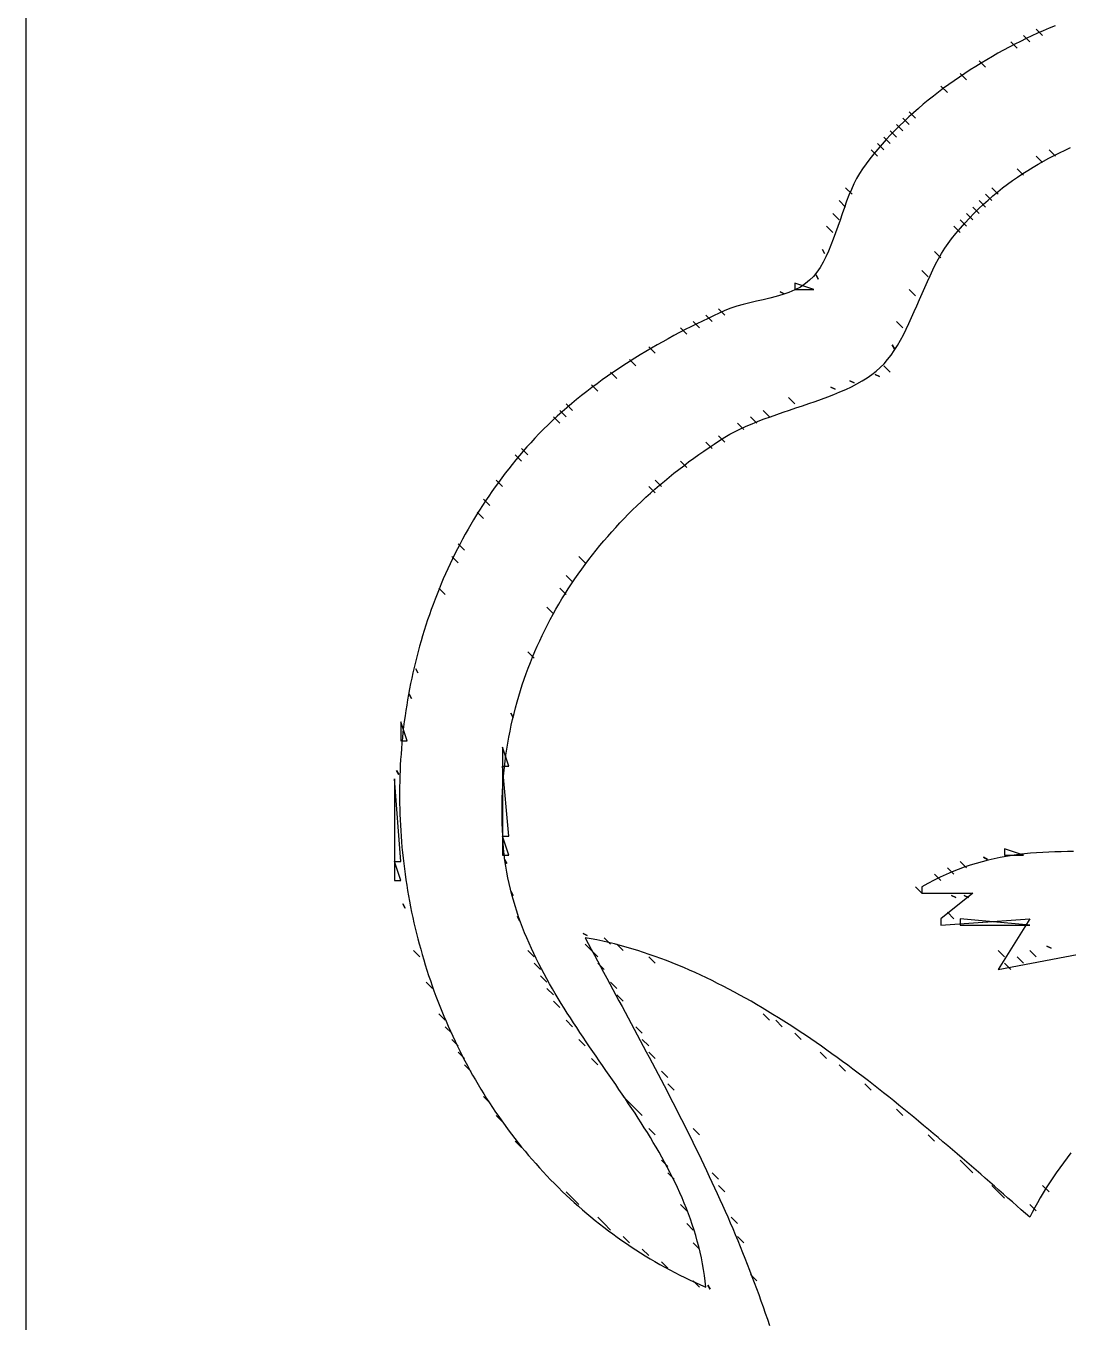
# Model space of a CAD drawing. Extents: x 0 to 589, y 0 to 633.
# Drawn here: x 0 to 164, y 295.5 to 499.5 of the extents above; entities that cross this region are included whole.
import ezdxf

# ---------------------------------------------------------------- set-up
doc = ezdxf.new("R2010")
doc.units = 0
for name, color, linetype in [('C250', 250, 'CONTINUOUS'), ('C251', 251, 'CONTINUOUS'), ('C252', 252, 'CONTINUOUS'), ('C253', 253, 'CONTINUOUS'), ('C254', 254, 'CONTINUOUS'), ('C37', 37, 'CONTINUOUS'), ('C7', 7, 'CONTINUOUS')]:
    doc.layers.add(name, color=color, linetype=linetype)

msp = doc.modelspace()

# ---------------------------------------------------------------- linework, layer by layer
at = {"layer": 'C250'}
for points in [[(136, 483), (137, 482), (136, 483)], [(152, 474), (153, 473), (152, 474)], [(128, 472), (129, 471), (128, 472)], [(146, 468), (147, 467), (146, 468)], [(125.333336, 464.333344), (125.666664, 463.666656), (125.333336, 464.333344)], [(124.333336, 460.333344), (124.666664, 459.666656), (124.333336, 460.333344)], [(139, 458), (140, 457), (139, 458)], [(92, 445), (93, 444), (92, 445)], [(83, 438), (84, 437), (83, 438)], [(99, 428), (100, 427), (99, 428)], [(71, 423), (72, 422), (71, 423)], [(82, 408), (83, 407), (82, 408)], [(61.333332, 398.333344), (61.666668, 397.666656), (61.333332, 398.333344)], [(164.8615, 369.5532), (163.8844, 369.5528), (162.911, 369.5417), (161.9409, 369.5189), (160.9741, 369.4833), (160.0102, 369.4339), (159.0491, 369.3698), (158.0904, 369.2898), (157.1341, 369.1931), (156.1797, 369.0786), (155.2272, 368.9452), (154.2762, 368.792), (153.3266, 368.618), (152.3781, 368.4221), (151.4305, 368.2033), (150.4836, 367.9607), (149.5371, 367.6933), (148.5908, 367.3999), (147.6444, 367.0796), (146.6978, 366.7315), (145.7508, 366.3544), (144.803, 365.9474), (143.8542, 365.5094), (142.9043, 365.0396), (141.9529, 364.5367), (141, 364), (141, 363), (149, 363), (144, 359), (144, 358), (158, 359), (153, 351), (174, 355)], [(75.333336, 368.333344), (75.666664, 367.666656), (75.333336, 368.333344)], [(150.666672, 368.666656), (151.333328, 368.333344), (150.666672, 368.666656)], [(76.333336, 363.333344), (76.666664, 362.666656), (76.333336, 363.333344)], [(147.666672, 362.666656), (148.333328, 362.333344), (147.666672, 362.666656)], [(77.333336, 359.333344), (77.666664, 358.666656), (77.333336, 359.333344)], [(164.4523, 322.1225), (163.8459, 321.3388), (163.2558, 320.5543), (162.6826, 319.7695), (162.1267, 318.9849), (161.5888, 318.2008), (161.0695, 317.4177), (160.5692, 316.636), (160.0886, 315.8562), (159.6282, 315.0786), (159.1886, 314.3038), (158.7703, 313.5321), (158.3739, 312.764), (158, 312), (157.3153, 312.5967), (156.6265, 313.1981), (155.9336, 313.8037), (155.2366, 314.4135), (154.5355, 315.0272), (153.8303, 315.6445), (153.1212, 316.2653), (152.4081, 316.8892), (151.691, 317.516), (150.97, 318.1456), (150.2452, 318.7776), (149.5164, 319.4119), (148.7839, 320.0482), (148.0476, 320.6862), (147.3075, 321.3258), (146.5636, 321.9667), (145.8161, 322.6087), (145.0649, 323.2515), (144.3101, 323.895), (143.5517, 324.5388), (142.7896, 325.1827), (142.0241, 325.8266), (141.255, 326.4701), (140.4825, 327.113), (139.7065, 327.7552), (138.927, 328.3964), (138.1442, 329.0362), (137.3581, 329.6746), (136.5686, 330.3113), (135.7758, 330.946), (134.9797, 331.5785), (134.1804, 332.2086), (133.3779, 332.836), (132.5722, 333.4605), (131.7634, 334.0819), (130.9515, 334.6999), (130.1365, 335.3143), (129.3184, 335.9249), (128.4974, 336.5314), (127.6733, 337.1337), (126.8463, 337.7314), (126.0163, 338.3243), (125.1835, 338.9123), (124.3478, 339.495), (123.5093, 340.0722), (122.6679, 340.6438), (121.8238, 341.2094), (120.977, 341.7688), (120.1274, 342.3219), (119.2752, 342.8683), (118.4203, 343.4079), (117.5628, 343.9403), (116.7027, 344.4655), (115.8401, 344.983), (114.9749, 345.4928), (114.1072, 345.9945), (113.2371, 346.4879), (112.3646, 346.9729), (111.4896, 347.4491), (110.6123, 347.9164), (109.7327, 348.3744), (108.8507, 348.823), (107.9665, 349.262), (107.08, 349.691), (106.1913, 350.1099), (105.3004, 350.5185), (104.4074, 350.9164), (103.5122, 351.3035), (102.615, 351.6795), (101.7156, 352.0443), (100.8143, 352.3974), (99.911, 352.7389), (99.0057, 353.0683), (98.0985, 353.3855), (97.1893, 353.6902), (96.2783, 353.9822), (95.3654, 354.2612), (94.4508, 354.5271), (93.5343, 354.7796), (92.6161, 355.0185), (91.6962, 355.2434), (90.7746, 355.4543), (89.8513, 355.6508), (88.9264, 355.8328), (88, 356), (88.4858, 355.0882), (88.9716, 354.1787), (89.4573, 353.2713), (89.9428, 352.3658), (90.428, 351.4622), (90.9129, 350.5604), (91.3974, 349.6603), (91.8815, 348.7617), (92.3649, 347.8647), (92.8478, 346.969), (93.33, 346.0747), (93.8114, 345.1815), (94.292, 344.2894), (94.7717, 343.3982), (95.2504, 342.508), (95.7281, 341.6186), (96.2046, 340.7298), (96.6799, 339.8417), (97.154, 338.954), (97.6268, 338.0667), (98.0981, 337.1797), (98.5679, 336.2929), (99.0362, 335.4062), (99.5029, 334.5195), (99.9679, 333.6327), (100.4311, 332.7457), (100.8925, 331.8584), (101.3519, 330.9707), (101.8094, 330.0824), (102.2648, 329.1936), (102.7181, 328.3041), (103.1692, 327.4137), (103.618, 326.5225), (104.0645, 325.6303), (104.5086, 324.737), (104.9502, 323.8424), (105.3892, 322.9466), (105.8256, 322.0494), (106.2592, 321.1506), (106.6901, 320.2503), (107.1182, 319.3483), (107.5433, 318.4445), (107.9655, 317.5388), (108.3846, 316.6311), (108.8005, 315.7213), (109.2133, 314.8093), (109.6227, 313.8951), (110.0288, 312.9784), (110.4315, 312.0592), (110.8307, 311.1375), (111.2263, 310.213), (111.6183, 309.2858), (112.0066, 308.3557), (112.3911, 307.4226), (112.7717, 306.4864), (113.1485, 305.547), (113.5212, 304.6044), (113.8898, 303.6583), (114.2543, 302.7088), (114.6146, 301.7557), (114.9706, 300.7989), (115.3223, 299.8383), (115.6695, 298.8738), (116.0122, 297.9054), (116.3504, 296.9329), (116.6839, 295.9561), (117.0126, 294.9752)], [(89, 354), (90, 353), (89, 354)], [(158, 354), (159, 353), (158, 354)], [(83, 346), (84, 345), (83, 346)], [(96, 342), (97, 341), (96, 342)], [(125, 338), (126, 337), (125, 338)], [(105, 326), (106, 325), (105, 326)], [(148, 320), (149, 319), (148, 320)], [(85, 316), (86, 315), (85, 316)]]:
    msp.add_lwpolyline(points, dxfattribs=at)
at = {"layer": 'C251'}
for points in [[(161.9742, 499.5326), (161, 499.1273), (160.1044, 498.738), (159.2084, 498.3364), (158.3125, 497.9227), (157.4172, 497.4967), (156.523, 497.0587), (155.6305, 496.6087), (154.7402, 496.1467), (153.8526, 495.6727), (152.9682, 495.1869), (152.0876, 494.6892), (151.2113, 494.1799), (150.3397, 493.6588), (149.4735, 493.1261), (148.6131, 492.5818), (147.759, 492.026), (146.9119, 491.4587), (146.0721, 490.88), (145.2403, 490.29), (144.417, 489.6887), (143.6026, 489.0761), (142.7977, 488.4524), (142.0028, 487.8175), (141.2185, 487.1716), (140.4452, 486.5147), (139.6835, 485.8469), (138.934, 485.1681), (138.197, 484.4786), (137.4732, 483.7782), (136.7631, 483.0672), (136.0672, 482.3455), (135.386, 481.6132), (134.7201, 480.8703), (134.0699, 480.117), (133.436, 479.3532), (132.8189, 478.5791), (132.2191, 477.7946), (131.6373, 477), (131.1592, 476.2761), (130.7124, 475.4916), (130.2927, 474.6541), (129.896, 473.7708), (129.5182, 472.8492), (129.1552, 471.8967), (128.8028, 470.9207), (128.4571, 469.9286), (128.1139, 468.9278), (127.769, 467.9258), (127.4185, 466.9299), (127.0581, 465.9475), (126.6838, 464.9861), (126.2915, 464.053), (125.8771, 463.1558), (125.4365, 462.3017), (124.9656, 461.4982), (124.4602, 460.7526), (123.9164, 460.0725), (123.3299, 459.4652), (122.6967, 458.9382), (121.8786, 458.4032), (120.9983, 457.9448), (120.0655, 457.5516), (119.0899, 457.2121), (118.0814, 456.9149), (117.0498, 456.6485), (116.0047, 456.4015), (114.956, 456.1626), (113.9134, 455.9202), (112.8867, 455.6629), (111.8858, 455.3793), (110.9202, 455.058), (110, 454.6875), (109.1147, 454.2886), (108.2268, 453.8803), (107.3369, 453.4627), (106.4455, 453.0358), (105.553, 452.5996), (104.6599, 452.1542), (103.7667, 451.6995), (102.8741, 451.2356), (101.9823, 450.7625), (101.0921, 450.2803), (100.2037, 449.7889), (99.3179, 449.2885), (98.435, 448.7791), (97.5555, 448.2606), (96.68, 447.733), (95.809, 447.1966), (94.943, 446.6512), (94.0824, 446.0968), (93.2278, 445.5336), (92.3797, 444.9616), (91.5385, 444.3807), (90.7049, 443.791), (89.8792, 443.1926), (89.062, 442.5854), (88.2538, 441.9695), (87.455, 441.345), (86.6663, 440.7118), (85.8881, 440.0699), (85.1208, 439.4195), (84.3651, 438.7605), (83.6213, 438.093), (82.8901, 437.417), (82.1718, 436.7325), (81.4671, 436.0396), (80.7764, 435.3383), (80.1002, 434.6285), (79.439, 433.9105)], [(150, 494), (151, 493), (150, 494)], [(147, 492), (148, 491), (147, 492)], [(137, 484), (138, 483), (137, 484)], [(138, 485), (139, 484), (138, 485)], [(135, 482), (136, 481), (135, 482)], [(107, 301), (106.8956, 301.9379), (106.7718, 302.8667), (106.629, 303.7868), (106.4676, 304.6982), (106.2882, 305.6013), (106.0913, 306.4962), (105.8772, 307.3832), (105.6465, 308.2624), (105.3996, 309.1341), (105.137, 309.9985), (104.8592, 310.8559), (104.5666, 311.7064), (104.2598, 312.5503), (103.9391, 313.3877), (103.6051, 314.219), (103.2582, 315.0442), (102.8989, 315.8637), (102.5277, 316.6777), (102.1451, 317.4864), (101.7514, 318.2899), (101.3472, 319.0886), (100.933, 319.8826), (100.5092, 320.6721), (100.0764, 321.4574), (99.6348, 322.2387), (99.1852, 323.0162), (98.7278, 323.7902), (98.2632, 324.5608), (97.7919, 325.3282), (97.3143, 326.0928), (96.8309, 326.8546), (96.3421, 327.614), (95.8485, 328.3711), (95.3505, 329.1261), (94.8486, 329.8793), (94.3433, 330.631), (93.8349, 331.3812), (93.3241, 332.1303), (92.8112, 332.8784), (92.2968, 333.6258), (91.7812, 334.3727), (91.2651, 335.1193), (90.7488, 335.8658), (90.2328, 336.6125), (89.7176, 337.3595), (89.2036, 338.1071), (88.6914, 338.8555), (88.1814, 339.605), (87.6741, 340.3556), (87.1699, 341.1078), (86.6694, 341.8616), (86.1729, 342.6173), (85.681, 343.3751), (85.1941, 344.1352), (84.7127, 344.8979), (84.2373, 345.6634), (83.7683, 346.4318), (83.3063, 347.2035), (82.8516, 347.9786), (82.4048, 348.7573), (81.9664, 349.5399), (81.5367, 350.3266), (81.1163, 351.1176), (80.7056, 351.9131), (80.3052, 352.7133), (79.9154, 353.5185), (79.5368, 354.3288), (79.1699, 355.1446), (78.815, 355.966), (78.4727, 356.7932), (78.1434, 357.6264), (77.8276, 358.4659), (77.5259, 359.312), (77.2385, 360.1647), (76.9661, 361.0243), (76.7091, 361.8911), (76.468, 362.7652), (76.2432, 363.647), (76.0352, 364.5365), (75.8445, 365.434), (75.6715, 366.3398), (75.5168, 367.2541), (75.3807, 368.177), (75.2638, 369.1088), (75.1666, 370.0497), (75.0895, 371), (75.0261, 372.0097), (74.9779, 373.0154), (74.9447, 374.0169), (74.9264, 375.0143), (74.923, 376.0075), (74.9343, 376.9963), (74.9602, 377.9809), (75.0007, 378.961), (75.0556, 379.9368), (75.1249, 380.908), (75.2084, 381.8748), (75.3061, 382.8369), (75.4179, 383.7944), (75.5437, 384.7473), (75.6833, 385.6954), (75.8367, 386.6387), (76.0038, 387.5772), (76.1845, 388.5109), (76.3788, 389.4395), (76.5864, 390.3633), (76.8073, 391.2819), (77.0415, 392.1955), (77.2887, 393.104), (77.5491, 394.0073), (77.8223, 394.9053), (78.1084, 395.7981), (78.4072, 396.6856), (78.7187, 397.5676), (79.0427, 398.4442), (79.3792, 399.3154), (79.7281, 400.181), (80.0892, 401.041), (80.4625, 401.8954), (80.8479, 402.7441), (81.2453, 403.5871), (81.6546, 404.4243), (82.0757, 405.2556), (82.5084, 406.0811), (82.9528, 406.9006), (83.4087, 407.7142), (83.876, 408.5217), (84.3547, 409.3231), (84.8446, 410.1184), (85.3456, 410.9075), (85.8576, 411.6903), (86.3806, 412.4669), (86.9145, 413.2371), (87.4591, 414.001), (88.0144, 414.7584), (88.5802, 415.5093), (89.1565, 416.2537), (89.7432, 416.9915), (90.3402, 417.7227), (90.9474, 418.4471), (91.5646, 419.1649), (92.1919, 419.8758), (92.8291, 420.5799), (93.4761, 421.2771), (94.1327, 421.9674), (94.7991, 422.6506), (95.4749, 423.3269), (96.1602, 423.996), (96.8548, 424.658), (97.5586, 425.3128), (98.2716, 425.9604), (98.9937, 426.6007), (99.7247, 427.2336), (100.4646, 427.8592), (101.2132, 428.4773), (101.9705, 429.0879), (102.7364, 429.6909), (103.5108, 430.2864), (104.2936, 430.8742), (105.0846, 431.4544), (105.8839, 432.0267), (106.6913, 432.5913), (107.5067, 433.1481), (108.33, 433.6969), (109.1611, 434.2378), (110, 434.7708), (110.7816, 435.2367), (111.6023, 435.6808), (112.4585, 436.1052), (113.3467, 436.5118), (114.2633, 436.9027), (115.2048, 437.2801), (116.1676, 437.646), (117.1482, 438.0024), (118.1429, 438.3514), (119.1484, 438.6951), (120.161, 439.0355), (121.1772, 439.3748), (122.1934, 439.7149), (123.2061, 440.058), (124.2117, 440.4062), (125.2067, 440.7614), (126.1876, 441.1257), (127.1507, 441.5013), (128.0926, 441.8902), (129.0097, 442.2944), (129.8984, 442.7161), (130.7552, 443.1572), (131.5766, 443.6199), (132.359, 444.1062), (133.0988, 444.6182), (133.7926, 445.158), (134.4367, 445.7276), (135.0328, 446.3336), (135.5998, 446.9911), (136.1402, 447.6957), (136.6564, 448.4434), (137.1508, 449.23), (137.6258, 450.0512), (138.0841, 450.9029), (138.5279, 451.781), (138.9598, 452.6812), (139.3821, 453.5993), (139.7974, 454.5313), (140.2081, 455.4728), (140.6166, 456.4198), (141.0255, 457.368), (141.437, 458.3133), (141.8538, 459.2515), (142.2782, 460.1784), (142.7127, 461.0899), (143.1597, 461.9817), (143.6218, 462.8497), (144.1013, 463.6897), (144.6006, 464.4975), (145.1223, 465.269), (145.6689, 466), (146.3572, 466.8529), (147.0541, 467.6785), (147.7596, 468.4776), (148.4735, 469.2508), (149.1957, 469.9988), (149.9262, 470.7223), (150.6649, 471.4221), (151.4116, 472.0988), (152.1664, 472.7532), (152.9292, 473.3858), (153.6998, 473.9975), (154.4781, 474.589), (155.2642, 475.1608), (156.0579, 475.7138), (156.8591, 476.2487), (157.6678, 476.7661), (158.4839, 477.2667), (159.3073, 477.7513), (160.1378, 478.2205), (160.9755, 478.6751), (161.8203, 479.1157), (162.672, 479.543), (163.5306, 479.9579), (164.3961, 480.3608)], [(134, 481), (135, 480), (134, 481)], [(159, 479), (160, 478), (159, 479)], [(156, 477), (157, 476), (156, 477)], [(129, 474), (130, 473), (129, 474)], [(150, 472), (151, 471), (150, 472)], [(151, 473), (152, 472), (151, 473)], [(127, 470), (128, 469), (127, 470)], [(147, 469), (148, 468), (147, 469)], [(121, 459), (121, 458), (124, 458), (121, 459)], [(137, 453), (138, 452), (137, 453)], [(98, 449), (99, 448), (98, 449)], [(95, 447), (96, 446), (95, 447)], [(120, 441), (121, 440), (120, 441)], [(84, 439), (85, 438), (84, 439)], [(116, 439), (117, 438), (116, 439)], [(112, 437), (113, 436), (112, 437)], [(79.439, 433.9104), (78.8377, 433.238), (78.2457, 432.5603), (77.6628, 431.8771), (77.0891, 431.1886), (76.5246, 430.4948), (75.9692, 429.7959), (75.4229, 429.0919), (74.8858, 428.3829), (74.3577, 427.669), (73.8387, 426.9502), (73.3288, 426.2267), (72.8279, 425.4985), (72.3361, 424.7657), (71.8533, 424.0284), (71.3795, 423.2867), (70.9147, 422.5406), (70.4589, 421.7902), (70.0121, 421.0356), (69.5742, 420.2769), (69.1453, 419.5142), (68.7253, 418.7475), (68.3142, 417.9769), (67.9121, 417.2026), (67.5188, 416.4245), (67.1344, 415.6428), (66.7589, 414.8575), (66.3922, 414.0688), (66.0343, 413.2766), (65.6853, 412.4812), (65.345, 411.6825), (65.0136, 410.8806), (64.6909, 410.0757), (64.3771, 409.2678), (64.0719, 408.457), (63.7755, 407.6434), (63.4878, 406.827), (63.2089, 406.0079), (62.9386, 405.1863), (62.677, 404.3621), (62.4241, 403.5355), (62.1799, 402.7066), (61.9443, 401.8753), (61.7173, 401.0419), (61.4989, 400.2064), (61.2891, 399.3689), (61.088, 398.5294), (60.8954, 397.688), (60.7113, 396.8449), (60.5358, 396.0001), (60.3688, 395.1536), (60.2104, 394.3056), (60.0605, 393.4561), (59.919, 392.6052), (59.786, 391.753), (59.6615, 390.8996), (59.5455, 390.0451), (59.4378, 389.1895), (59.3386, 388.3329), (59.2478, 387.4754), (59.1654, 386.6171), (59.0914, 385.758), (59.0258, 384.8983), (58.9685, 384.038), (58.9195, 383.1772), (58.8789, 382.3159), (58.8466, 381.4544), (58.8226, 380.5925), (58.8068, 379.7305), (58.7994, 378.8684), (58.8002, 378.0063), (58.8092, 377.1442), (58.8265, 376.2823), (58.852, 375.4206), (58.8857, 374.5592), (58.9275, 373.6982), (58.9776, 372.8376), (59.0358, 371.9776), (59.1022, 371.1182), (59.1767, 370.2595), (59.2593, 369.4016), (59.35, 368.5446), (59.4488, 367.6885), (59.5557, 366.8334), (59.6707, 365.9794), (59.7937, 365.1266), (59.9248, 364.2751), (60.0638, 363.425), (60.2109, 362.5762), (60.366, 361.729), (60.5291, 360.8833), (60.7001, 360.0394), (60.8791, 359.1971), (61.066, 358.3567), (61.2609, 357.5182), (61.4636, 356.6817), (61.6743, 355.8473), (61.8929, 355.015), (62.1193, 354.185), (62.3536, 353.3572), (62.5957, 352.5319), (62.8457, 351.709), (63.1035, 350.8886), (63.3691, 350.0709), (63.6424, 349.256), (63.9236, 348.4438), (64.2125, 347.6344), (64.5092, 346.8281), (64.8136, 346.0247), (65.1257, 345.2245), (65.4455, 344.4275), (65.7731, 343.6337), (66.1083, 342.8433), (66.4511, 342.0564), (66.8017, 341.2729), (67.1598, 340.4931), (67.5256, 339.7169), (67.899, 338.9445), (68.28, 338.1759), (68.6686, 337.4112), (69.0648, 336.6506), (69.4685, 335.894), (69.8797, 335.1415), (70.2985, 334.3934), (70.7248, 333.6495), (71.1586, 332.91), (71.5999, 332.175), (72.0487, 331.4446), (72.5049, 330.7188), (72.9685, 329.9977), (73.4396, 329.2814), (73.9182, 328.5701), (74.4041, 327.8636), (74.8974, 327.1622), (75.3981, 326.466), (75.9062, 325.7749), (76.4216, 325.0891), (76.9443, 324.4087), (77.4744, 323.7338), (78.0118, 323.0643), (78.5565, 322.4005), (79.1084, 321.7423), (79.6676, 321.0899), (80.2341, 320.4434), (80.8078, 319.8028), (81.3888, 319.1681), (81.9769, 318.5396), (82.5723, 317.9173), (83.1749, 317.3011), (83.7846, 316.6914), (84.4014, 316.088), (85.0255, 315.4911), (85.6566, 314.9008), (86.2949, 314.3171), (86.9402, 313.7402), (87.5927, 313.17), (88.2522, 312.6068), (88.9188, 312.0505), (89.5925, 311.5013), (90.2732, 310.9592), (90.9609, 310.4243), (91.6556, 309.8967), (92.3573, 309.3765), (93.0659, 308.8637), (93.7816, 308.3585), (94.5042, 307.8609), (95.2337, 307.371), (95.9702, 306.8888), (96.7135, 306.4145), (97.4638, 305.9482), (98.221, 305.4898), (98.985, 305.0396), (99.7558, 304.5975), (100.5336, 304.1637), (101.3181, 303.7382), (102.1095, 303.3211), (102.9076, 302.9125), (103.7126, 302.5125), (104.5243, 302.1212), (105.3428, 301.7386), (106.168, 301.3648), (107, 301)], [(78, 433), (79, 432), (78, 433)], [(107, 434), (108, 433), (107, 434)], [(72, 425), (73, 424), (72, 425)], [(87, 416), (88, 415), (87, 416)], [(85, 413), (86, 412), (85, 413)], [(65, 411), (66, 410), (65, 411)], [(60.333332, 394.333344), (60.666668, 393.666656), (60.333332, 394.333344)], [(76.333336, 391.333344), (76.666664, 390.666656), (76.333336, 391.333344)], [(75, 386), (75, 383), (76, 383), (75, 386)], [(145, 367), (146, 366), (145, 367)], [(59.333332, 361.333344), (59.666668, 360.666656), (59.333332, 361.333344)], [(145, 360), (146, 359), (145, 360)], [(93, 355), (94, 354), (93, 355)], [(61, 354), (62, 353), (61, 354)], [(79, 354), (80, 353), (79, 354)], [(98, 353), (99, 352), (98, 353)], [(156, 353), (157, 352), (156, 353)], [(160.666672, 354.666656), (161.333328, 354.333344), (160.666672, 354.666656)], [(63, 349), (64, 348), (63, 349)], [(92, 349), (93, 348), (92, 349)], [(82, 348), (83, 347), (82, 348)], [(116, 344), (117, 343), (116, 344)], [(67, 340), (68, 339), (67, 340)], [(97, 340), (98, 339), (97, 340)], [(68, 338), (69, 337), (68, 338)], [(89, 337), (90, 336), (89, 337)], [(100, 335), (101, 334), (100, 335)], [(72, 331), (73, 330), (72, 331)], [(94, 331), (95, 330), (94, 331)], [(95, 330), (96, 329), (95, 330)], [(137, 329), (138, 328), (137, 329)], [(74, 328), (75, 327), (74, 328)], [(142, 325), (143, 324), (142, 325)], [(77, 324), (78, 323), (77, 324)], [(100, 321), (101, 320), (100, 321)], [(147, 321), (148, 320), (147, 321)], [(109, 317), (110, 316), (109, 317)], [(160, 317), (161, 316), (160, 317)], [(153, 316), (154, 315), (153, 316)], [(158, 314), (159, 313), (158, 314)], [(90, 312), (91, 311), (90, 312)], [(111, 312), (112, 311), (111, 312)], [(94, 309), (95, 308), (94, 309)], [(112, 309), (113, 308), (112, 309)], [(97, 307), (98, 306), (97, 307)], [(105, 308), (106, 307), (105, 308)], [(114, 303), (115, 302), (114, 303)], [(107.333336, 301.333344), (107.666664, 300.666656), (107.333336, 301.333344)]]:
    msp.add_lwpolyline(points, dxfattribs=at)
at = {"layer": 'C252'}
for points in [[(157, 498), (158, 497), (157, 498)], [(159, 499), (160, 498), (159, 499)], [(155, 497), (156, 496), (155, 497)], [(144, 490), (145, 489), (144, 490)], [(139, 486), (140, 485), (139, 486)], [(133, 480), (134, 479), (133, 480)], [(161, 480), (162, 479), (161, 480)], [(148, 470), (149, 469), (148, 470)], [(149, 471), (150, 470), (149, 471)], [(126, 468), (127, 467), (126, 468)], [(143, 464), (144, 463), (143, 464)], [(141, 461), (142, 460), (141, 461)], [(109, 455), (110, 454), (109, 455)], [(105, 453), (106, 452), (105, 453)], [(107, 454), (108, 453), (107, 454)], [(103, 452), (104, 451), (103, 452)], [(135, 446), (136, 445), (135, 446)], [(89, 443), (90, 442), (89, 443)], [(85, 440), (86, 439), (85, 440)], [(114, 438), (115, 437), (114, 438)], [(109, 435), (110, 434), (109, 435)], [(77, 432), (78, 431), (77, 432)], [(103, 431), (104, 430), (103, 431)], [(74, 428), (75, 427), (74, 428)], [(98, 427), (99, 426), (98, 427)], [(68, 418), (69, 417), (68, 418)], [(67, 416), (68, 415), (67, 416)], [(84, 411), (85, 410), (84, 411)], [(79, 401), (80, 400), (79, 401)], [(59, 390), (59, 387), (60, 387), (59, 390)], [(75, 372), (75, 369), (76, 369), (75, 372)], [(154, 370), (154, 369), (157, 369), (154, 370)], [(58, 368), (58, 365), (59, 365), (58, 368)], [(147, 368), (148, 367), (147, 368)], [(143, 366), (144, 365), (143, 366)], [(140, 364), (141, 363), (140, 364)], [(145.666672, 362.666656), (146.333328, 362.333344), (145.666672, 362.666656)], [(87.666664, 356.666656), (88.333336, 356.333344), (87.666664, 356.666656)], [(88, 355), (89, 354), (88, 355)], [(91, 356), (92, 355), (91, 356)], [(153, 354), (154, 353), (153, 354)], [(80, 352), (81, 351), (80, 352)], [(90, 352), (91, 351), (90, 352)], [(154, 352), (155, 351), (154, 352)], [(81, 350), (82, 349), (81, 350)], [(93, 347), (94, 346), (93, 347)], [(65, 344), (66, 343), (65, 344)], [(85, 343), (86, 342), (85, 343)], [(118, 343), (119, 342), (118, 343)], [(66, 342), (67, 341), (66, 342)], [(121, 341), (122, 340), (121, 341)], [(87, 340), (88, 339), (87, 340)], [(98, 338), (99, 337), (98, 338)], [(69, 336), (70, 335), (69, 336)], [(128, 336), (129, 335), (128, 336)], [(101, 333), (102, 332), (101, 333)], [(132, 333), (133, 332), (132, 333)], [(96, 329), (97, 328), (96, 329)], [(98, 326), (99, 325), (98, 326)], [(101, 319), (102, 318), (101, 319)], [(108, 319), (109, 318), (108, 319)], [(152, 317), (153, 316), (152, 317)], [(86, 315), (87, 314), (86, 315)], [(103, 314), (104, 313), (103, 314)], [(91, 311), (92, 310), (91, 311)], [(104, 311), (105, 310), (104, 311)], [(100, 305), (101, 304), (100, 305)], [(105, 302), (106, 301), (105, 302)]]:
    msp.add_lwpolyline(points, dxfattribs=at)
at = {"layer": 'C253'}
for points in [[(136.333328, 449.333344), (136.666672, 448.666656), (136.333328, 449.333344)], [(126.666664, 442.666656), (127.333336, 442.333344), (126.666664, 442.666656)], [(129.666672, 443.666656), (130.333328, 443.333344), (129.666672, 443.666656)], [(133.666672, 444.666656), (134.333328, 444.333344), (133.666672, 444.666656)], [(58.333332, 382.333344), (58.666668, 381.666656), (58.333332, 382.333344)], [(147, 359), (147, 358), (158, 358), (147, 359)]]:
    msp.add_lwpolyline(points, dxfattribs=at)
at = {"layer": 'C254'}
msp.add_lwpolyline([(75, 383), (75, 372), (76, 372), (75, 383)], dxfattribs=at)
at = {"layer": 'C37'}
for points in [[(118.666664, 457.666656), (119.333336, 457.333344), (118.666664, 457.666656)], [(58, 381), (58, 368), (59, 368), (58, 381)]]:
    msp.add_lwpolyline(points, dxfattribs=at)
at = {"layer": 'C7'}
msp.add_lwpolyline([(0, 633), (0, 0), (589, 0), (589, 633), (0, 633)], dxfattribs=at)

doc.saveas('drawing.dxf')
